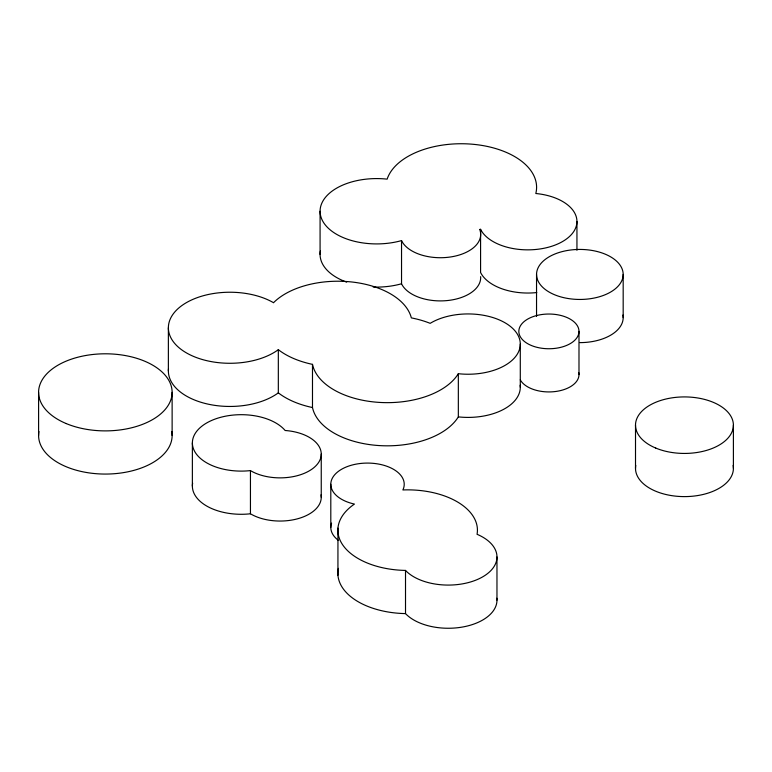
<?xml version="1.0" encoding="UTF-8"?>
<svg xmlns="http://www.w3.org/2000/svg" width="772" height="772" viewBox="0 0 772 772"><rect width="100%" height="100%" fill="white"/><g stroke="black" fill="none" stroke-linecap="round" stroke-linejoin="round"><path stroke-width="1.16" d="M480.049 229.409L479.73 229.458A40.279 23.256 0 0 1 450.037 257.047A40.279 23.256 0 0 1 401.536 240.594A56.588 32.665 0 0 1 320.592 215.629A56.588 32.665 0 0 1 387.139 179.143A75.395 43.531 0 0 1 473.632 144.335A75.395 43.531 0 0 1 535.816 193.502A49.138 28.371 0 0 1 576.935 221.94A49.138 28.371 0 0 1 534.272 249.607A49.138 28.371 0 0 1 480.58 229.332L480.155 229.4M250.446 470.602L250.958 470.901A41.177 23.778 0 0 0 317.07 464.532A41.177 23.778 0 0 0 285.138 430.496A48.868 28.217 0 0 0 223.726 416.562A48.868 28.217 0 0 0 194.255 450.645A48.868 28.217 0 0 0 250.446 470.602L250.446 513.785L250.958 514.084A41.177 23.778 0 0 0 297.78 518.736A41.177 23.778 0 0 0 321.027 494.813M733.4 425.169L733.4 468.353M635.51 425.169L635.51 468.353M623.178 274.436A43.319 25.013 0 0 1 558.204 296.101A43.319 25.013 0 0 1 558.204 252.782A43.319 25.013 0 0 1 623.178 274.436L623.178 317.61M578.99 331.391A30.079 17.36 0 0 1 533.877 346.425A30.079 17.36 0 0 1 533.877 316.356A30.079 17.36 0 0 1 578.99 331.391L578.99 374.574M576.945 221.487L576.945 250.273M536.54 274.436L536.54 316.414M520.289 344.08L520.289 387.264M496.965 556.969L496.965 600.143M480.58 229.332L480.58 272.506A49.138 28.371 0 0 0 536.772 292.559M273.529 302.701A74.237 42.865 0 0 1 351.791 281.983A74.237 42.865 0 0 1 411.341 317.89A75.376 43.512 0 0 1 430.187 323.343L431.152 322.764A52.216 30.147 0 0 1 517.973 335.202A52.216 30.147 0 0 1 458.336 373.706L458.336 416.88A75.376 43.512 0 0 1 379.004 445.56A75.376 43.512 0 0 1 312.486 407.539A74.237 42.865 0 0 1 278.325 392.851A61.528 35.522 0 0 1 208.122 404.152A61.528 35.522 0 0 1 168.479 368.842M405.512 570.421A48.694 28.11 0 0 0 480.329 578.131A48.694 28.11 0 0 0 477.057 534.292A69.789 40.289 0 0 0 402.878 489.95A36.709 21.191 0 0 0 378.444 464.04A36.709 21.191 0 0 0 332.819 477.337A36.709 21.191 0 0 0 354.445 504.077A69.789 40.289 0 0 0 343.878 546.508A69.789 40.289 0 0 0 405.512 570.421L405.512 613.595A48.694 28.11 0 0 0 461.917 627.134A48.694 28.11 0 0 0 496.85 598.203M401.536 240.594L401.536 283.768A40.279 23.256 0 0 0 446.612 300.626A40.279 23.256 0 0 0 480.638 276.637M337.953 528.116L337.933 575.217M330.802 484.276L330.802 527.45M321.248 454.09L321.248 497.274M320.081 211.248L320.081 254.432M273.413 302.634A61.528 35.522 0 0 0 184.691 303.666A61.528 35.522 0 0 0 190.028 354.811A61.528 35.522 0 0 0 278.325 349.677A74.237 42.865 0 0 0 312.486 364.365L312.486 407.539M278.325 349.677L278.325 392.851M192.373 442.896L192.373 486.08M172.127 392.34L172.127 435.514M168.373 327.753L168.373 370.936M38.6 392.34L38.6 435.514M622.946 315.034A43.319 25.013 0 0 1 579.859 342.623M171.77 431.538A66.768 38.542 0 0 1 105.368 474.066A66.768 38.542 0 0 1 38.957 431.538M250.446 513.785A48.868 28.217 0 0 1 192.633 483.166M733.139 465.429A48.945 28.255 0 0 1 684.455 496.608A48.945 28.255 0 0 1 635.771 465.429M578.826 372.779A30.079 17.36 0 0 1 555.058 391.568A30.079 17.36 0 0 1 520.26 379.834M401.536 283.768A56.588 32.665 0 0 1 373.194 287.039M346.657 282.127A56.588 32.665 0 0 1 320.38 251.064M338.609 540.516A36.709 21.191 0 0 1 331.584 523.107M405.512 613.595A69.789 40.289 0 0 1 338.397 568.356M520.164 385.189A52.216 30.147 0 0 1 458.336 416.88M458.336 373.706A75.376 43.512 0 0 1 379.004 402.386A75.376 43.512 0 0 1 312.486 364.365M66.189 423.558A66.768 38.542 0 0 0 171.77 396.325A66.768 38.542 0 0 0 78.136 357.147A66.768 38.542 0 0 0 66.189 423.558M655.737 448.059A48.945 28.255 0 0 0 733.139 428.093A48.945 28.255 0 0 0 664.489 399.375A48.945 28.255 0 0 0 655.737 448.059"/></g></svg>
